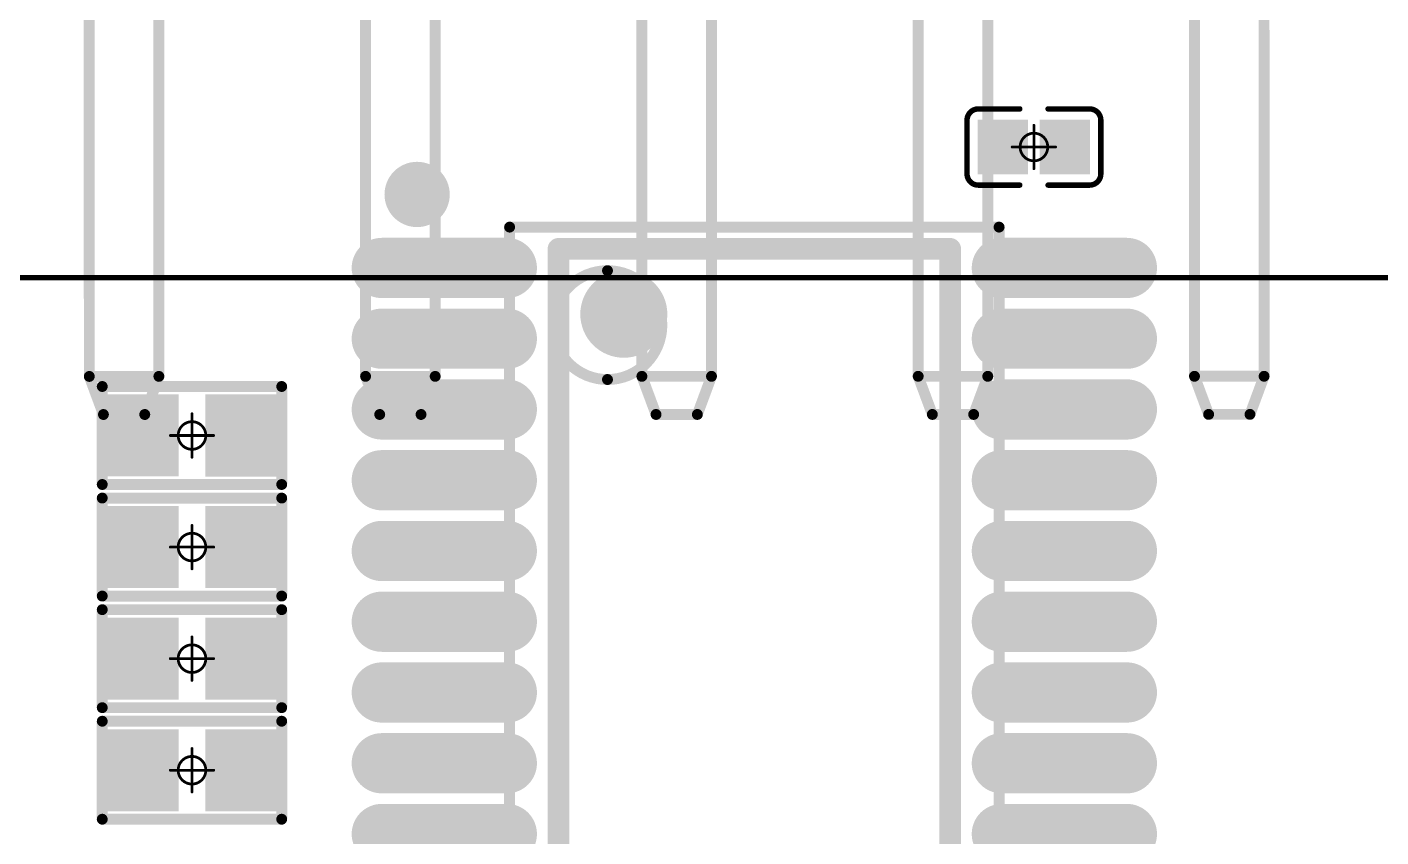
# Model space of a CAD drawing. Header units: millimetres. Extents: x 19.13 to 23.12, y 5.07 to 8.34.
# Drawn here: x 20.1584 to 20.6484, y 7.3165 to 7.6094 of the extents above; entities that cross this region are included whole.
import ezdxf

# ---------------------------------------------------------------- set-up
doc = ezdxf.new("R2010")
doc.units = ezdxf.units.MM
doc.header["$MEASUREMENT"] = 0
for name, color, linetype in [('Mechanical13', 56, 'Continuous'), ('Mechanical15', 56, 'Continuous'), ('TopLayer', 1, 'Continuous'), ('TopOverlay', 2, 'Continuous'), ('TopPaste', 8, 'Continuous'), ('TopSolder', 216, 'Continuous')]:
    doc.layers.add(name, color=color, linetype=linetype)

# ---------------------------------------------------------------- blocks, each defined once
blk = doc.blocks.new('C0201_17')
at = {"layer": 'Mechanical15'}
for points, const_width in [([(0.005, 0, 1), (-0.005, 0, 1)], 0.001), ([(-0.00025, 0.00787, 1), (0.00025, 0.00787, 1)], 0.0005), ([(-0.00812, 0, 1), (-0.00762, 0, 1)], 0.0005), ([(-0.00525, 0, 1), (-0.00475, 0, 1)], 0.0005), ([(0.00475, 0, 1), (0.00525, 0, 1)], 0.0005), ([(0.00762, 0, 1), (0.00812, 0, 1)], 0.0005), ([(-0.00025, -0.00787, 1), (0.00025, -0.00787, 1)], 0.0005)]:
    blk.add_lwpolyline(points, format="xyb", close=True, dxfattribs=dict(at, const_width=const_width))
at = {"layer": 'Mechanical15', "const_width": 0.001}
for points in [[(0, -0.00787), (0, 0.00787)], [(-0.00787, 0), (0.00787, 0)]]:
    blk.add_lwpolyline(points, dxfattribs=at)
at = {"layer": 'TopLayer'}
for points in [[(-0.01831, -0.00787), (-0.00413, -0.00787), (-0.01831, 0.00787), (-0.00413, 0.00787)], [(0.00413, -0.00787), (0.01831, -0.00787), (0.00413, 0.00787), (0.01831, 0.00787)]]:
    blk.add_solid(points, dxfattribs=at)
at = {"layer": 'TopOverlay', "const_width": 0.00197}
for points in [[(-0.02421, 0.0097, -0.414214), (-0.02013, 0.01378)], [(0.02013, 0.01378, -0.414214), (0.02421, 0.0097)], [(-0.02013, -0.01378, -0.414214), (-0.02421, -0.0097)], [(0.02421, -0.0097, -0.414214), (0.02013, -0.01378)]]:
    blk.add_lwpolyline(points, format="xyb", dxfattribs=at)
for points in [[(-0.02013, 0.01378), (-0.00512, 0.01378)], [(0.00512, 0.01378), (0.02013, 0.01378)], [(-0.02421, -0.0097), (-0.02421, 0.0097)], [(0.02421, -0.0097), (0.02421, 0.0097)], [(-0.02013, -0.01378), (-0.00512, -0.01378)], [(0.00512, -0.01378), (0.02013, -0.01378)]]:
    blk.add_lwpolyline(points, dxfattribs=at)
at = {"layer": 'TopOverlay', "const_width": 0.000984}
for points in [[(-0.02062, 0.01378, 1), (-0.01964, 0.01378, 1)], [(-0.02062, 0.01378, 1), (-0.01964, 0.01378, 1)], [(-0.00561, 0.01378, 1), (-0.00463, 0.01378, 1)], [(0.00463, 0.01378, 1), (0.00561, 0.01378, 1)], [(0.01964, 0.01378, 1), (0.02062, 0.01378, 1)], [(0.01964, 0.01378, 1), (0.02062, 0.01378, 1)], [(-0.0247, 0.0097, 1), (-0.02372, 0.0097, 1)], [(-0.0247, 0.0097, 1), (-0.02372, 0.0097, 1)], [(0.02372, 0.0097, 1), (0.0247, 0.0097, 1)], [(0.02372, 0.0097, 1), (0.0247, 0.0097, 1)], [(-0.0247, -0.0097, 1), (-0.02372, -0.0097, 1)], [(-0.0247, -0.0097, 1), (-0.02372, -0.0097, 1)], [(0.02372, -0.0097, 1), (0.0247, -0.0097, 1)], [(0.02372, -0.0097, 1), (0.0247, -0.0097, 1)], [(-0.02062, -0.01378, 1), (-0.01964, -0.01378, 1)], [(-0.02062, -0.01378, 1), (-0.01964, -0.01378, 1)], [(-0.00561, -0.01378, 1), (-0.00463, -0.01378, 1)], [(0.00463, -0.01378, 1), (0.00561, -0.01378, 1)], [(0.01964, -0.01378, 1), (0.02062, -0.01378, 1)], [(0.01964, -0.01378, 1), (0.02062, -0.01378, 1)]]:
    blk.add_lwpolyline(points, format="xyb", close=True, dxfattribs=at)
at = {"layer": 'TopPaste'}
for points in [[(-0.01831, -0.00787), (-0.00413, -0.00787), (-0.01831, 0.00787), (-0.00413, 0.00787)], [(0.00413, -0.00787), (0.01831, -0.00787), (0.00413, 0.00787), (0.01831, 0.00787)]]:
    blk.add_solid(points, dxfattribs=at)
at = {"layer": 'TopSolder'}
for points in [[(-0.02031, -0.00987), (-0.00213, -0.00987), (-0.02031, 0.00987), (-0.00213, 0.00987)], [(0.00213, -0.00987), (0.02031, -0.00987), (0.00213, 0.00987), (0.02031, 0.00987)]]:
    blk.add_solid(points, dxfattribs=at)
blk = doc.blocks.new('R0402_51')
at = {"layer": 'Mechanical15'}
for points, const_width in [([(0.005, 0, 1), (-0.005, 0, 1)], 0.001), ([(-0.00025, 0.00787, 1), (0.00025, 0.00787, 1)], 0.0005), ([(-0.00812, 0, 1), (-0.00762, 0, 1)], 0.0005), ([(-0.00525, 0, 1), (-0.00475, 0, 1)], 0.0005), ([(0.00475, 0, 1), (0.00525, 0, 1)], 0.0005), ([(0.00762, 0, 1), (0.00812, 0, 1)], 0.0005), ([(-0.00025, -0.00787, 1), (0.00025, -0.00787, 1)], 0.0005)]:
    blk.add_lwpolyline(points, format="xyb", close=True, dxfattribs=dict(at, const_width=const_width))
at = {"layer": 'Mechanical15', "const_width": 0.001}
for points in [[(0, -0.00787), (0, 0.00787)], [(-0.00787, 0), (0.00787, 0)]]:
    blk.add_lwpolyline(points, dxfattribs=at)
at = {"layer": 'TopLayer'}
for points in [[(-0.02657, -0.01082), (-0.00886, -0.01082), (-0.02657, 0.01083), (-0.00886, 0.01083)], [(0.00886, -0.01083), (0.02657, -0.01083), (0.00886, 0.01083), (0.02657, 0.01083)]]:
    blk.add_solid(points, dxfattribs=at)
at = {"layer": 'TopOverlay', "const_width": 0.00394}
for points in [[(-0.03248, 0.01772), (0.03248, 0.01772)], [(-0.03248, -0.01772), (-0.03248, 0.01772)], [(0.03248, -0.01772), (0.03248, 0.01772)], [(-0.03248, -0.01772), (0.03248, -0.01772)]]:
    blk.add_lwpolyline(points, dxfattribs=at)
at = {"layer": 'TopOverlay', "const_width": 0.00197}
for points in [[(-0.03346, 0.01772, 1), (-0.0315, 0.01772, 1)], [(-0.03346, 0.01772, 1), (-0.0315, 0.01772, 1)], [(0.0315, 0.01772, 1), (0.03346, 0.01772, 1)], [(0.0315, 0.01772, 1), (0.03346, 0.01772, 1)], [(-0.03346, -0.01772, 1), (-0.0315, -0.01772, 1)], [(-0.03346, -0.01772, 1), (-0.0315, -0.01772, 1)], [(0.0315, -0.01772, 1), (0.03346, -0.01772, 1)], [(0.0315, -0.01772, 1), (0.03346, -0.01772, 1)]]:
    blk.add_lwpolyline(points, format="xyb", close=True, dxfattribs=at)
at = {"layer": 'TopPaste'}
for points in [[(-0.02657, -0.01082), (-0.00886, -0.01082), (-0.02657, 0.01083), (-0.00886, 0.01083)], [(0.00886, -0.01083), (0.02657, -0.01083), (0.00886, 0.01083), (0.02657, 0.01083)]]:
    blk.add_solid(points, dxfattribs=at)
at = {"layer": 'TopSolder'}
for points in [[(-0.03057, -0.01482), (-0.00486, -0.01482), (-0.03057, 0.01483), (-0.00486, 0.01483)], [(0.00486, -0.01483), (0.03057, -0.01483), (0.00486, 0.01483), (0.03057, 0.01483)]]:
    blk.add_solid(points, dxfattribs=at)
blk = doc.blocks.new('R0402_52')
at = {"layer": 'Mechanical15'}
for points, const_width in [([(0.005, 0, 1), (-0.005, 0, 1)], 0.001), ([(-0.00025, 0.00787, 1), (0.00025, 0.00787, 1)], 0.0005), ([(-0.00812, 0, 1), (-0.00762, 0, 1)], 0.0005), ([(-0.00525, 0, 1), (-0.00475, 0, 1)], 0.0005), ([(0.00475, 0, 1), (0.00525, 0, 1)], 0.0005), ([(0.00762, 0, 1), (0.00812, 0, 1)], 0.0005), ([(-0.00025, -0.00787, 1), (0.00025, -0.00787, 1)], 0.0005)]:
    blk.add_lwpolyline(points, format="xyb", close=True, dxfattribs=dict(at, const_width=const_width))
at = {"layer": 'Mechanical15', "const_width": 0.001}
for points in [[(0, -0.00787), (0, 0.00787)], [(-0.00787, 0), (0.00787, 0)]]:
    blk.add_lwpolyline(points, dxfattribs=at)
at = {"layer": 'TopLayer'}
for points in [[(-0.02657, -0.01082), (-0.00886, -0.01082), (-0.02657, 0.01083), (-0.00886, 0.01083)], [(0.00886, -0.01083), (0.02657, -0.01083), (0.00886, 0.01083), (0.02657, 0.01083)]]:
    blk.add_solid(points, dxfattribs=at)
at = {"layer": 'TopOverlay', "const_width": 0.00394}
for points in [[(-0.03248, 0.01772), (0.03248, 0.01772)], [(-0.03248, -0.01772), (-0.03248, 0.01772)], [(0.03248, -0.01772), (0.03248, 0.01772)], [(-0.03248, -0.01772), (0.03248, -0.01772)]]:
    blk.add_lwpolyline(points, dxfattribs=at)
at = {"layer": 'TopOverlay', "const_width": 0.00197}
for points in [[(-0.03346, 0.01772, 1), (-0.0315, 0.01772, 1)], [(-0.03346, 0.01772, 1), (-0.0315, 0.01772, 1)], [(0.0315, 0.01772, 1), (0.03346, 0.01772, 1)], [(0.0315, 0.01772, 1), (0.03346, 0.01772, 1)], [(-0.03346, -0.01772, 1), (-0.0315, -0.01772, 1)], [(-0.03346, -0.01772, 1), (-0.0315, -0.01772, 1)], [(0.0315, -0.01772, 1), (0.03346, -0.01772, 1)], [(0.0315, -0.01772, 1), (0.03346, -0.01772, 1)]]:
    blk.add_lwpolyline(points, format="xyb", close=True, dxfattribs=at)
at = {"layer": 'TopPaste'}
for points in [[(-0.02657, -0.01082), (-0.00886, -0.01082), (-0.02657, 0.01083), (-0.00886, 0.01083)], [(0.00886, -0.01083), (0.02657, -0.01083), (0.00886, 0.01083), (0.02657, 0.01083)]]:
    blk.add_solid(points, dxfattribs=at)
at = {"layer": 'TopSolder'}
for points in [[(-0.03057, -0.01482), (-0.00486, -0.01482), (-0.03057, 0.01483), (-0.00486, 0.01483)], [(0.00486, -0.01483), (0.03057, -0.01483), (0.00486, 0.01483), (0.03057, 0.01483)]]:
    blk.add_solid(points, dxfattribs=at)
blk = doc.blocks.new('R0402_53')
at = {"layer": 'Mechanical15'}
for points, const_width in [([(0.005, 0, 1), (-0.005, 0, 1)], 0.001), ([(-0.00025, 0.00787, 1), (0.00025, 0.00787, 1)], 0.0005), ([(-0.00812, 0, 1), (-0.00762, 0, 1)], 0.0005), ([(-0.00525, 0, 1), (-0.00475, 0, 1)], 0.0005), ([(0.00475, 0, 1), (0.00525, 0, 1)], 0.0005), ([(0.00762, 0, 1), (0.00812, 0, 1)], 0.0005), ([(-0.00025, -0.00787, 1), (0.00025, -0.00787, 1)], 0.0005)]:
    blk.add_lwpolyline(points, format="xyb", close=True, dxfattribs=dict(at, const_width=const_width))
at = {"layer": 'Mechanical15', "const_width": 0.001}
for points in [[(0, -0.00787), (0, 0.00787)], [(-0.00787, 0), (0.00787, 0)]]:
    blk.add_lwpolyline(points, dxfattribs=at)
at = {"layer": 'TopLayer'}
for points in [[(-0.02657, -0.01082), (-0.00886, -0.01082), (-0.02657, 0.01083), (-0.00886, 0.01083)], [(0.00886, -0.01083), (0.02657, -0.01083), (0.00886, 0.01083), (0.02657, 0.01083)]]:
    blk.add_solid(points, dxfattribs=at)
at = {"layer": 'TopOverlay', "const_width": 0.00394}
for points in [[(-0.03248, 0.01772), (0.03248, 0.01772)], [(-0.03248, -0.01772), (-0.03248, 0.01772)], [(0.03248, -0.01772), (0.03248, 0.01772)], [(-0.03248, -0.01772), (0.03248, -0.01772)]]:
    blk.add_lwpolyline(points, dxfattribs=at)
at = {"layer": 'TopOverlay', "const_width": 0.00197}
for points in [[(-0.03346, 0.01772, 1), (-0.0315, 0.01772, 1)], [(-0.03346, 0.01772, 1), (-0.0315, 0.01772, 1)], [(0.0315, 0.01772, 1), (0.03346, 0.01772, 1)], [(0.0315, 0.01772, 1), (0.03346, 0.01772, 1)], [(-0.03346, -0.01772, 1), (-0.0315, -0.01772, 1)], [(-0.03346, -0.01772, 1), (-0.0315, -0.01772, 1)], [(0.0315, -0.01772, 1), (0.03346, -0.01772, 1)], [(0.0315, -0.01772, 1), (0.03346, -0.01772, 1)]]:
    blk.add_lwpolyline(points, format="xyb", close=True, dxfattribs=at)
at = {"layer": 'TopPaste'}
for points in [[(-0.02657, -0.01082), (-0.00886, -0.01082), (-0.02657, 0.01083), (-0.00886, 0.01083)], [(0.00886, -0.01083), (0.02657, -0.01083), (0.00886, 0.01083), (0.02657, 0.01083)]]:
    blk.add_solid(points, dxfattribs=at)
at = {"layer": 'TopSolder'}
for points in [[(-0.03057, -0.01482), (-0.00486, -0.01482), (-0.03057, 0.01483), (-0.00486, 0.01483)], [(0.00486, -0.01483), (0.03057, -0.01483), (0.00486, 0.01483), (0.03057, 0.01483)]]:
    blk.add_solid(points, dxfattribs=at)
blk = doc.blocks.new('R0402_54')
at = {"layer": 'Mechanical15'}
for points, const_width in [([(0.005, 0, 1), (-0.005, 0, 1)], 0.001), ([(-0.00025, 0.00787, 1), (0.00025, 0.00787, 1)], 0.0005), ([(-0.00812, 0, 1), (-0.00762, 0, 1)], 0.0005), ([(-0.00525, 0, 1), (-0.00475, 0, 1)], 0.0005), ([(0.00475, 0, 1), (0.00525, 0, 1)], 0.0005), ([(0.00762, 0, 1), (0.00812, 0, 1)], 0.0005), ([(-0.00025, -0.00787, 1), (0.00025, -0.00787, 1)], 0.0005)]:
    blk.add_lwpolyline(points, format="xyb", close=True, dxfattribs=dict(at, const_width=const_width))
at = {"layer": 'Mechanical15', "const_width": 0.001}
for points in [[(0, -0.00787), (0, 0.00787)], [(-0.00787, 0), (0.00787, 0)]]:
    blk.add_lwpolyline(points, dxfattribs=at)
at = {"layer": 'TopLayer'}
for points in [[(-0.02657, -0.01082), (-0.00886, -0.01082), (-0.02657, 0.01083), (-0.00886, 0.01083)], [(0.00886, -0.01083), (0.02657, -0.01083), (0.00886, 0.01083), (0.02657, 0.01083)]]:
    blk.add_solid(points, dxfattribs=at)
at = {"layer": 'TopOverlay', "const_width": 0.00394}
for points in [[(-0.03248, 0.01772), (0.03248, 0.01772)], [(-0.03248, -0.01772), (-0.03248, 0.01772)], [(0.03248, -0.01772), (0.03248, 0.01772)], [(-0.03248, -0.01772), (0.03248, -0.01772)]]:
    blk.add_lwpolyline(points, dxfattribs=at)
at = {"layer": 'TopOverlay', "const_width": 0.00197}
for points in [[(-0.03346, 0.01772, 1), (-0.0315, 0.01772, 1)], [(-0.03346, 0.01772, 1), (-0.0315, 0.01772, 1)], [(0.0315, 0.01772, 1), (0.03346, 0.01772, 1)], [(0.0315, 0.01772, 1), (0.03346, 0.01772, 1)], [(-0.03346, -0.01772, 1), (-0.0315, -0.01772, 1)], [(-0.03346, -0.01772, 1), (-0.0315, -0.01772, 1)], [(0.0315, -0.01772, 1), (0.03346, -0.01772, 1)], [(0.0315, -0.01772, 1), (0.03346, -0.01772, 1)]]:
    blk.add_lwpolyline(points, format="xyb", close=True, dxfattribs=at)
at = {"layer": 'TopPaste'}
for points in [[(-0.02657, -0.01082), (-0.00886, -0.01082), (-0.02657, 0.01083), (-0.00886, 0.01083)], [(0.00886, -0.01083), (0.02657, -0.01083), (0.00886, 0.01083), (0.02657, 0.01083)]]:
    blk.add_solid(points, dxfattribs=at)
at = {"layer": 'TopSolder'}
for points in [[(-0.03057, -0.01482), (-0.00486, -0.01482), (-0.03057, 0.01483), (-0.00486, 0.01483)], [(0.00486, -0.01483), (0.03057, -0.01483), (0.00486, 0.01483), (0.03057, 0.01483)]]:
    blk.add_solid(points, dxfattribs=at)
blk = doc.blocks.new('CON_MINIPEX_075_SMT_RA_M2_KEYM_B_B_104')
at = {"layer": 'Mechanical15', "const_width": 0.00197}
blk.add_lwpolyline([(-0.43504, 1.40551), (-0.43504, -1.62205)], dxfattribs=at)
blk = doc.blocks.new('SIP11_L____M______426')
at = {"layer": 'TopOverlay', "const_width": 0.00394}
for points in [[(0.38016, 0.11282), (0.15772, 0.1128)], [(0.38016, 0.11282), (0.38016, 0.08763)], [(0.38016, 0.11282), (0.39394, 0.10771)], [(0.39394, 0.10771), (0.39394, 0.09275)], [(0.39394, 0.09275), (0.38016, 0.08763)], [(0.38016, 0.08763), (0.15772, 0.0876)], [(0.38017, 0.01282), (0.15773, 0.0128)], [(0.38017, 0.01282), (0.38018, -0.01237)], [(0.38017, 0.01282), (0.39395, 0.00771)], [(0.39395, 0.00771), (0.39395, -0.00725)], [(0.39395, -0.00725), (0.38018, -0.01237)], [(0.38018, -0.01237), (0.15773, -0.0124)], [(0.38018, -0.08718), (0.15774, -0.0872)], [(0.38018, -0.08718), (0.38019, -0.11237)], [(0.38018, -0.08718), (0.39396, -0.09229)], [(0.39396, -0.09229), (0.39397, -0.10725)], [(0.39397, -0.10725), (0.38019, -0.11237)], [(0.38019, -0.11237), (0.15775, -0.1124)], [(0.3802, -0.18718), (0.15775, -0.1872)], [(0.3802, -0.18718), (0.3802, -0.21237)], [(0.3802, -0.18718), (0.39398, -0.19229)], [(0.39398, -0.19229), (0.39398, -0.20725)], [(0.39398, -0.20725), (0.3802, -0.21237)], [(0.3802, -0.21237), (0.15776, -0.2124)], [(0.38021, -0.28718), (0.15777, -0.2872)], [(0.38021, -0.28718), (0.38021, -0.31237)], [(0.38021, -0.28718), (0.39399, -0.29229)], [(0.39399, -0.29229), (0.39399, -0.30725)], [(0.39399, -0.30725), (0.38021, -0.31237)], [(0.38021, -0.31237), (0.15777, -0.3124)]]:
    blk.add_lwpolyline(points, dxfattribs=at)
at = {"layer": 'TopOverlay', "const_width": 0.00197}
for points in [[(0.37918, 0.11282, 1), (0.38114, 0.11282, 1)], [(0.37918, 0.11282, 1), (0.38114, 0.11282, 1)], [(0.37918, 0.11282, 1), (0.38114, 0.11282, 1)], [(0.39296, 0.10771, 1), (0.39492, 0.10771, 1)], [(0.39296, 0.10771, 1), (0.39492, 0.10771, 1)], [(0.39296, 0.09275, 1), (0.39493, 0.09275, 1)], [(0.39296, 0.09275, 1), (0.39493, 0.09275, 1)], [(0.37918, 0.08763, 1), (0.38115, 0.08763, 1)], [(0.37918, 0.08763, 1), (0.38115, 0.08763, 1)], [(0.37918, 0.08763, 1), (0.38115, 0.08763, 1)], [(0.37919, 0.01282, 1), (0.38116, 0.01282, 1)], [(0.37919, 0.01282, 1), (0.38116, 0.01282, 1)], [(0.37919, 0.01282, 1), (0.38116, 0.01282, 1)], [(0.39297, 0.00771, 1), (0.39494, 0.00771, 1)], [(0.39297, 0.00771, 1), (0.39494, 0.00771, 1)], [(0.39297, -0.00725, 1), (0.39494, -0.00725, 1)], [(0.39297, -0.00725, 1), (0.39494, -0.00725, 1)], [(0.37919, -0.01237, 1), (0.38116, -0.01237, 1)], [(0.37919, -0.01237, 1), (0.38116, -0.01237, 1)], [(0.37919, -0.01237, 1), (0.38116, -0.01237, 1)], [(0.3792, -0.08718, 1), (0.38117, -0.08718, 1)], [(0.3792, -0.08718, 1), (0.38117, -0.08718, 1)], [(0.3792, -0.08718, 1), (0.38117, -0.08718, 1)], [(0.39298, -0.09229, 1), (0.39495, -0.09229, 1)], [(0.39298, -0.09229, 1), (0.39495, -0.09229, 1)], [(0.39298, -0.10725, 1), (0.39495, -0.10725, 1)], [(0.39298, -0.10725, 1), (0.39495, -0.10725, 1)], [(0.3792, -0.11237, 1), (0.38117, -0.11237, 1)], [(0.3792, -0.11237, 1), (0.38117, -0.11237, 1)], [(0.3792, -0.11237, 1), (0.38117, -0.11237, 1)], [(0.37921, -0.18718, 1), (0.38118, -0.18718, 1)], [(0.37921, -0.18718, 1), (0.38118, -0.18718, 1)], [(0.37921, -0.18718, 1), (0.38118, -0.18718, 1)], [(0.39299, -0.19229, 1), (0.39496, -0.19229, 1)], [(0.39299, -0.19229, 1), (0.39496, -0.19229, 1)], [(0.39299, -0.20725, 1), (0.39496, -0.20725, 1)], [(0.39299, -0.20725, 1), (0.39496, -0.20725, 1)], [(0.37921, -0.21237, 1), (0.38118, -0.21237, 1)], [(0.37921, -0.21237, 1), (0.38118, -0.21237, 1)], [(0.37921, -0.21237, 1), (0.38118, -0.21237, 1)], [(0.37922, -0.28718, 1), (0.38119, -0.28718, 1)], [(0.37922, -0.28718, 1), (0.38119, -0.28718, 1)], [(0.37922, -0.28718, 1), (0.38119, -0.28718, 1)], [(0.393, -0.29229, 1), (0.39497, -0.29229, 1)], [(0.393, -0.29229, 1), (0.39497, -0.29229, 1)], [(0.39301, -0.30725, 1), (0.39497, -0.30725, 1)], [(0.39301, -0.30725, 1), (0.39497, -0.30725, 1)], [(0.37923, -0.31237, 1), (0.3812, -0.31237, 1)], [(0.37923, -0.31237, 1), (0.3812, -0.31237, 1)], [(0.37923, -0.31237, 1), (0.3812, -0.31237, 1)]]:
    blk.add_lwpolyline(points, format="xyb", close=True, dxfattribs=at)
blk = doc.blocks.new('TSSOP_20_460')
at = {"layer": 'Mechanical13', "const_width": 0.00394}
for points in [[(-0.12992, 0.08858), (-0.12992, -0.08858)], [(-0.12992, 0.08858), (0.12992, 0.08858)], [(0.12992, 0.08858), (0.12992, -0.08858)], [(-0.12992, -0.08858), (0.12992, -0.08858)]]:
    blk.add_lwpolyline(points, dxfattribs=at)
at = {"layer": 'Mechanical13'}
for points, const_width in [([(-0.13091, 0.08858, 1), (-0.12894, 0.08858, 1)], 0.00197), ([(-0.13091, 0.08858, 1), (-0.12894, 0.08858, 1)], 0.00197), ([(0.12894, 0.08858, 1), (0.13091, 0.08858, 1)], 0.00197), ([(0.12894, 0.08858, 1), (0.13091, 0.08858, 1)], 0.00197), ([(-0.0748, -0.05315, 1), (-0.11417, -0.05315, 1)], 0.00394), ([(-0.11516, -0.05315, 1), (-0.11319, -0.05315, 1)], 0.00197), ([(-0.07579, -0.05315, 1), (-0.07382, -0.05315, 1)], 0.00197), ([(-0.13091, -0.08858, 1), (-0.12894, -0.08858, 1)], 0.00197), ([(-0.13091, -0.08858, 1), (-0.12894, -0.08858, 1)], 0.00197), ([(0.12894, -0.08858, 1), (0.13091, -0.08858, 1)], 0.00197), ([(0.12894, -0.08858, 1), (0.13091, -0.08858, 1)], 0.00197)]:
    blk.add_lwpolyline(points, format="xyb", close=True, dxfattribs=dict(at, const_width=const_width))
at = {"layer": 'TopLayer', "const_width": 0.01378}
for points in [[(-0.11516, 0.08957), (-0.11516, 0.13484)], [(-0.08957, 0.08957), (-0.08957, 0.13484)], [(-0.06398, 0.08957), (-0.06398, 0.13484)], [(-0.03839, 0.08957), (-0.03839, 0.13484)], [(-0.0128, 0.08957), (-0.0128, 0.13484)], [(0.0128, 0.08957), (0.0128, 0.13484)], [(0.03839, 0.08957), (0.03839, 0.13484)], [(0.06398, 0.08957), (0.06398, 0.13484)], [(0.08957, 0.08957), (0.08957, 0.13484)], [(0.11516, 0.08957), (0.11516, 0.13484)], [(-0.11516, -0.13484), (-0.11516, -0.08957)], [(-0.08957, -0.13484), (-0.08957, -0.08957)], [(-0.06398, -0.13484), (-0.06398, -0.08957)], [(-0.03839, -0.13484), (-0.03839, -0.08957)], [(-0.0128, -0.13484), (-0.0128, -0.08957)], [(0.0128, -0.13484), (0.0128, -0.08957)], [(0.03839, -0.13484), (0.03839, -0.08957)], [(0.06398, -0.13484), (0.06398, -0.08957)], [(0.08957, -0.13484), (0.08957, -0.08957)], [(0.11516, -0.13484), (0.11516, -0.08957)]]:
    blk.add_lwpolyline(points, dxfattribs=at)
at = {"layer": 'TopLayer', "const_width": 0.00689}
for points in [[(-0.1186, 0.13484, 1), (-0.11171, 0.13484, 1)], [(-0.09301, 0.13484, 1), (-0.08612, 0.13484, 1)], [(-0.06742, 0.13484, 1), (-0.06053, 0.13484, 1)], [(-0.04183, 0.13484, 1), (-0.03494, 0.13484, 1)], [(-0.01624, 0.13484, 1), (-0.00935, 0.13484, 1)], [(0.00935, 0.13484, 1), (0.01624, 0.13484, 1)], [(0.03494, 0.13484, 1), (0.04183, 0.13484, 1)], [(0.06053, 0.13484, 1), (0.06742, 0.13484, 1)], [(0.08612, 0.13484, 1), (0.09301, 0.13484, 1)], [(0.11171, 0.13484, 1), (0.1186, 0.13484, 1)], [(-0.1186, 0.08957, 1), (-0.11171, 0.08957, 1)], [(-0.09301, 0.08957, 1), (-0.08612, 0.08957, 1)], [(-0.06742, 0.08957, 1), (-0.06053, 0.08957, 1)], [(-0.04183, 0.08957, 1), (-0.03494, 0.08957, 1)], [(-0.01624, 0.08957, 1), (-0.00935, 0.08957, 1)], [(0.00935, 0.08957, 1), (0.01624, 0.08957, 1)], [(0.03494, 0.08957, 1), (0.04183, 0.08957, 1)], [(0.06053, 0.08957, 1), (0.06742, 0.08957, 1)], [(0.08612, 0.08957, 1), (0.09301, 0.08957, 1)], [(0.11171, 0.08957, 1), (0.1186, 0.08957, 1)], [(-0.1186, -0.08957, 1), (-0.11171, -0.08957, 1)], [(-0.09301, -0.08957, 1), (-0.08612, -0.08957, 1)], [(-0.06742, -0.08957, 1), (-0.06053, -0.08957, 1)], [(-0.04183, -0.08957, 1), (-0.03494, -0.08957, 1)], [(-0.01624, -0.08957, 1), (-0.00935, -0.08957, 1)], [(0.00935, -0.08957, 1), (0.01624, -0.08957, 1)], [(0.03494, -0.08957, 1), (0.04183, -0.08957, 1)], [(0.06053, -0.08957, 1), (0.06742, -0.08957, 1)], [(0.08612, -0.08957, 1), (0.09301, -0.08957, 1)], [(0.11171, -0.08957, 1), (0.1186, -0.08957, 1)], [(-0.1186, -0.13484, 1), (-0.11171, -0.13484, 1)], [(-0.09301, -0.13484, 1), (-0.08612, -0.13484, 1)], [(-0.06742, -0.13484, 1), (-0.06053, -0.13484, 1)], [(-0.04183, -0.13484, 1), (-0.03494, -0.13484, 1)], [(-0.01624, -0.13484, 1), (-0.00935, -0.13484, 1)], [(0.00935, -0.13484, 1), (0.01624, -0.13484, 1)], [(0.03494, -0.13484, 1), (0.04183, -0.13484, 1)], [(0.06053, -0.13484, 1), (0.06742, -0.13484, 1)], [(0.08612, -0.13484, 1), (0.09301, -0.13484, 1)], [(0.11171, -0.13484, 1), (0.1186, -0.13484, 1)]]:
    blk.add_lwpolyline(points, format="xyb", close=True, dxfattribs=at)
at = {"layer": 'TopOverlay', "const_width": 0.00787}
for points in [[(-0.12205, 0.07087), (-0.12205, -0.07087)], [(-0.12205, 0.07087), (0.12205, 0.07087)], [(0.12205, 0.07087), (0.12205, -0.07087)], [(-0.12205, -0.07087), (0.12205, -0.07087)]]:
    blk.add_lwpolyline(points, dxfattribs=at)
at = {"layer": 'TopOverlay'}
for points, const_width in [([(-0.12402, 0.07087, 1), (-0.12008, 0.07087, 1)], 0.00394), ([(-0.12402, 0.07087, 1), (-0.12008, 0.07087, 1)], 0.00394), ([(0.12008, 0.07087, 1), (0.12402, 0.07087, 1)], 0.00394), ([(0.12008, 0.07087, 1), (0.12402, 0.07087, 1)], 0.00394), ([(-0.09055, -0.04724, 1), (-0.1063, -0.04724, 1)], 0.01575), ([(-0.11024, -0.04724, 1), (-0.10236, -0.04724, 1)], 0.00787), ([(-0.09449, -0.04724, 1), (-0.08661, -0.04724, 1)], 0.00787), ([(-0.12402, -0.07087, 1), (-0.12008, -0.07087, 1)], 0.00394), ([(-0.12402, -0.07087, 1), (-0.12008, -0.07087, 1)], 0.00394), ([(0.12008, -0.07087, 1), (0.12402, -0.07087, 1)], 0.00394), ([(0.12008, -0.07087, 1), (0.12402, -0.07087, 1)], 0.00394), ([(-0.13583, -0.12205, 1), (-0.14764, -0.12205, 1)], 0.01181), ([(-0.15059, -0.12205, 1), (-0.14469, -0.12205, 1)], 0.00591), ([(-0.13878, -0.12205, 1), (-0.13287, -0.12205, 1)], 0.00591)]:
    blk.add_lwpolyline(points, format="xyb", close=True, dxfattribs=dict(at, const_width=const_width))
at = {"layer": 'TopPaste', "const_width": 0.01378}
for points in [[(-0.11516, 0.08957), (-0.11516, 0.13484)], [(-0.08957, 0.08957), (-0.08957, 0.13484)], [(-0.06398, 0.08957), (-0.06398, 0.13484)], [(-0.03839, 0.08957), (-0.03839, 0.13484)], [(-0.0128, 0.08957), (-0.0128, 0.13484)], [(0.0128, 0.08957), (0.0128, 0.13484)], [(0.03839, 0.08957), (0.03839, 0.13484)], [(0.06398, 0.08957), (0.06398, 0.13484)], [(0.08957, 0.08957), (0.08957, 0.13484)], [(0.11516, 0.08957), (0.11516, 0.13484)], [(-0.11516, -0.13484), (-0.11516, -0.08957)], [(-0.08957, -0.13484), (-0.08957, -0.08957)], [(-0.06398, -0.13484), (-0.06398, -0.08957)], [(-0.03839, -0.13484), (-0.03839, -0.08957)], [(-0.0128, -0.13484), (-0.0128, -0.08957)], [(0.0128, -0.13484), (0.0128, -0.08957)], [(0.03839, -0.13484), (0.03839, -0.08957)], [(0.06398, -0.13484), (0.06398, -0.08957)], [(0.08957, -0.13484), (0.08957, -0.08957)], [(0.11516, -0.13484), (0.11516, -0.08957)]]:
    blk.add_lwpolyline(points, dxfattribs=at)
at = {"layer": 'TopPaste', "const_width": 0.00689}
for points in [[(-0.1186, 0.13484, 1), (-0.11171, 0.13484, 1)], [(-0.09301, 0.13484, 1), (-0.08612, 0.13484, 1)], [(-0.06742, 0.13484, 1), (-0.06053, 0.13484, 1)], [(-0.04183, 0.13484, 1), (-0.03494, 0.13484, 1)], [(-0.01624, 0.13484, 1), (-0.00935, 0.13484, 1)], [(0.00935, 0.13484, 1), (0.01624, 0.13484, 1)], [(0.03494, 0.13484, 1), (0.04183, 0.13484, 1)], [(0.06053, 0.13484, 1), (0.06742, 0.13484, 1)], [(0.08612, 0.13484, 1), (0.09301, 0.13484, 1)], [(0.11171, 0.13484, 1), (0.1186, 0.13484, 1)], [(-0.1186, 0.08957, 1), (-0.11171, 0.08957, 1)], [(-0.09301, 0.08957, 1), (-0.08612, 0.08957, 1)], [(-0.06742, 0.08957, 1), (-0.06053, 0.08957, 1)], [(-0.04183, 0.08957, 1), (-0.03494, 0.08957, 1)], [(-0.01624, 0.08957, 1), (-0.00935, 0.08957, 1)], [(0.00935, 0.08957, 1), (0.01624, 0.08957, 1)], [(0.03494, 0.08957, 1), (0.04183, 0.08957, 1)], [(0.06053, 0.08957, 1), (0.06742, 0.08957, 1)], [(0.08612, 0.08957, 1), (0.09301, 0.08957, 1)], [(0.11171, 0.08957, 1), (0.1186, 0.08957, 1)], [(-0.1186, -0.08957, 1), (-0.11171, -0.08957, 1)], [(-0.09301, -0.08957, 1), (-0.08612, -0.08957, 1)], [(-0.06742, -0.08957, 1), (-0.06053, -0.08957, 1)], [(-0.04183, -0.08957, 1), (-0.03494, -0.08957, 1)], [(-0.01624, -0.08957, 1), (-0.00935, -0.08957, 1)], [(0.00935, -0.08957, 1), (0.01624, -0.08957, 1)], [(0.03494, -0.08957, 1), (0.04183, -0.08957, 1)], [(0.06053, -0.08957, 1), (0.06742, -0.08957, 1)], [(0.08612, -0.08957, 1), (0.09301, -0.08957, 1)], [(0.11171, -0.08957, 1), (0.1186, -0.08957, 1)], [(-0.1186, -0.13484, 1), (-0.11171, -0.13484, 1)], [(-0.09301, -0.13484, 1), (-0.08612, -0.13484, 1)], [(-0.06742, -0.13484, 1), (-0.06053, -0.13484, 1)], [(-0.04183, -0.13484, 1), (-0.03494, -0.13484, 1)], [(-0.01624, -0.13484, 1), (-0.00935, -0.13484, 1)], [(0.00935, -0.13484, 1), (0.01624, -0.13484, 1)], [(0.03494, -0.13484, 1), (0.04183, -0.13484, 1)], [(0.06053, -0.13484, 1), (0.06742, -0.13484, 1)], [(0.08612, -0.13484, 1), (0.09301, -0.13484, 1)], [(0.11171, -0.13484, 1), (0.1186, -0.13484, 1)]]:
    blk.add_lwpolyline(points, format="xyb", close=True, dxfattribs=at)
at = {"layer": 'TopSolder', "const_width": 0.02178}
for points in [[(-0.11516, 0.08957), (-0.11516, 0.13484)], [(-0.08957, 0.08957), (-0.08957, 0.13484)], [(-0.06398, 0.08957), (-0.06398, 0.13484)], [(-0.03839, 0.08957), (-0.03839, 0.13484)], [(-0.0128, 0.08957), (-0.0128, 0.13484)], [(0.0128, 0.08957), (0.0128, 0.13484)], [(0.03839, 0.08957), (0.03839, 0.13484)], [(0.06398, 0.08957), (0.06398, 0.13484)], [(0.08957, 0.08957), (0.08957, 0.13484)], [(0.11516, 0.08957), (0.11516, 0.13484)], [(-0.11516, -0.13484), (-0.11516, -0.08957)], [(-0.08957, -0.13484), (-0.08957, -0.08957)], [(-0.06398, -0.13484), (-0.06398, -0.08957)], [(-0.03839, -0.13484), (-0.03839, -0.08957)], [(-0.0128, -0.13484), (-0.0128, -0.08957)], [(0.0128, -0.13484), (0.0128, -0.08957)], [(0.03839, -0.13484), (0.03839, -0.08957)], [(0.06398, -0.13484), (0.06398, -0.08957)], [(0.08957, -0.13484), (0.08957, -0.08957)], [(0.11516, -0.13484), (0.11516, -0.08957)]]:
    blk.add_lwpolyline(points, dxfattribs=at)
at = {"layer": 'TopSolder', "const_width": 0.01089}
for points in [[(-0.1206, 0.13484, 1), (-0.10971, 0.13484, 1)], [(-0.09501, 0.13484, 1), (-0.08412, 0.13484, 1)], [(-0.06942, 0.13484, 1), (-0.05853, 0.13484, 1)], [(-0.04383, 0.13484, 1), (-0.03294, 0.13484, 1)], [(-0.01824, 0.13484, 1), (-0.00735, 0.13484, 1)], [(0.00735, 0.13484, 1), (0.01824, 0.13484, 1)], [(0.03294, 0.13484, 1), (0.04383, 0.13484, 1)], [(0.05853, 0.13484, 1), (0.06942, 0.13484, 1)], [(0.08412, 0.13484, 1), (0.09501, 0.13484, 1)], [(0.10971, 0.13484, 1), (0.1206, 0.13484, 1)], [(-0.1206, 0.08957, 1), (-0.10971, 0.08957, 1)], [(-0.09501, 0.08957, 1), (-0.08412, 0.08957, 1)], [(-0.06942, 0.08957, 1), (-0.05853, 0.08957, 1)], [(-0.04383, 0.08957, 1), (-0.03294, 0.08957, 1)], [(-0.01824, 0.08957, 1), (-0.00735, 0.08957, 1)], [(0.00735, 0.08957, 1), (0.01824, 0.08957, 1)], [(0.03294, 0.08957, 1), (0.04383, 0.08957, 1)], [(0.05853, 0.08957, 1), (0.06942, 0.08957, 1)], [(0.08412, 0.08957, 1), (0.09501, 0.08957, 1)], [(0.10971, 0.08957, 1), (0.1206, 0.08957, 1)], [(-0.1206, -0.08957, 1), (-0.10971, -0.08957, 1)], [(-0.09501, -0.08957, 1), (-0.08412, -0.08957, 1)], [(-0.06942, -0.08957, 1), (-0.05853, -0.08957, 1)], [(-0.04383, -0.08957, 1), (-0.03294, -0.08957, 1)], [(-0.01824, -0.08957, 1), (-0.00735, -0.08957, 1)], [(0.00735, -0.08957, 1), (0.01824, -0.08957, 1)], [(0.03294, -0.08957, 1), (0.04383, -0.08957, 1)], [(0.05853, -0.08957, 1), (0.06942, -0.08957, 1)], [(0.08412, -0.08957, 1), (0.09501, -0.08957, 1)], [(0.10971, -0.08957, 1), (0.1206, -0.08957, 1)], [(-0.1206, -0.13484, 1), (-0.10971, -0.13484, 1)], [(-0.09501, -0.13484, 1), (-0.08412, -0.13484, 1)], [(-0.06942, -0.13484, 1), (-0.05853, -0.13484, 1)], [(-0.04383, -0.13484, 1), (-0.03294, -0.13484, 1)], [(-0.01824, -0.13484, 1), (-0.00735, -0.13484, 1)], [(0.00735, -0.13484, 1), (0.01824, -0.13484, 1)], [(0.03294, -0.13484, 1), (0.04383, -0.13484, 1)], [(0.05853, -0.13484, 1), (0.06942, -0.13484, 1)], [(0.08412, -0.13484, 1), (0.09501, -0.13484, 1)], [(0.10971, -0.13484, 1), (0.1206, -0.13484, 1)]]:
    blk.add_lwpolyline(points, format="xyb", close=True, dxfattribs=at)

msp = doc.modelspace()

# ---------------------------------------------------------------- block references
for name, p, rotation in [('SIP11_L____M______426', (20.49326, 7.86327), 270), ('C0201_17', (20.52278, 7.56602), 360), ('TSSOP_20_460', (20.42159, 7.40713), 270), ('CON_MINIPEX_075_SMT_RA_M2_KEYM_B_B_104', (20.91058, 7.08374), 270), ('R0402_51', (20.21806, 7.46169), 360), ('R0402_52', (20.21806, 7.42134), 360), ('R0402_53', (20.21806, 7.38098), 360), ('R0402_54', (20.21806, 7.34063), 360)]:
    msp.add_blockref(name, p, dxfattribs=dict(rotation=rotation))

doc.saveas('drawing.dxf')
